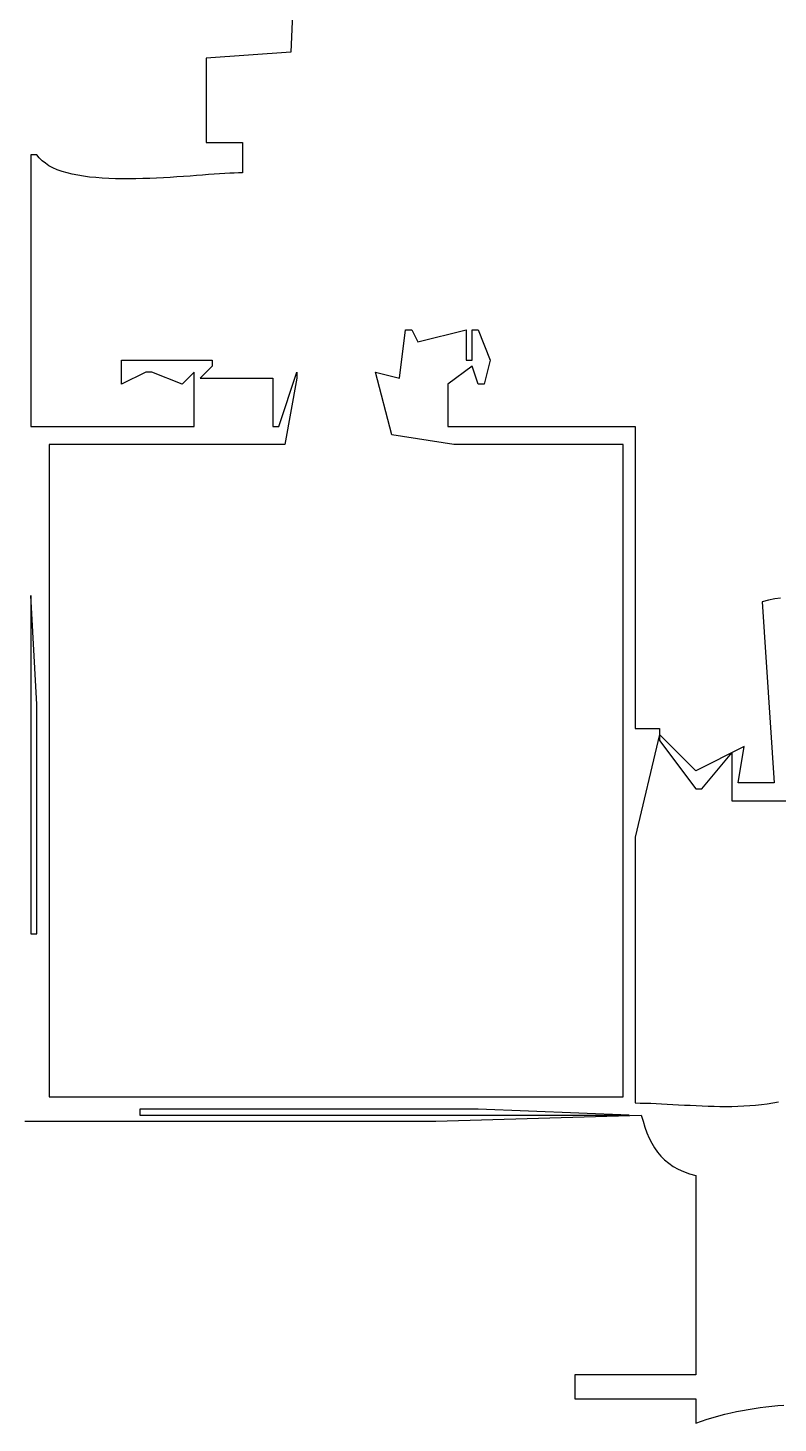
# Model space of a CAD drawing. Header units: metres. Extents: x 0 to 792, y 0 to 1224.
# Drawn here: x 277.5 to 401.6, y 218 to 449 of the extents above; entities that cross this region are included whole.
import ezdxf

# ---------------------------------------------------------------- set-up
doc = ezdxf.new("R2010")
doc.units = ezdxf.units.M

msp = doc.modelspace()

# ---------------------------------------------------------------- linework, layer by layer
for points in [[(322, 468), (321, 445), (307, 444), (307, 430), (313, 430), (313, 425), (312.358, 424.9922), (311.6557, 424.9702), (310.897, 424.9356), (310.0857, 424.8899), (309.2256, 424.8348), (308.3207, 424.7721), (307.3747, 424.7033), (306.3915, 424.6301), (305.375, 424.5541), (304.329, 424.477), (303.2573, 424.4004), (302.1638, 424.326), (301.0524, 424.2555), (299.9268, 424.1904), (298.7911, 424.1325), (297.6489, 424.0833), (296.5041, 424.0446), (295.3607, 424.0179), (294.2223, 424.005), (293.093, 424.0075), (291.9765, 424.0269), (290.8767, 424.0651), (289.7975, 424.1236), (288.7426, 424.204), (287.716, 424.3081), (286.7215, 424.4375), (285.7628, 424.5937), (284.844, 424.7786), (283.9688, 424.9937), (283.1411, 425.2406), (282.3647, 425.521), (281.6435, 425.8366), (280.9814, 426.1891), (280.3821, 426.58), (279.8495, 427.011), (279.3875, 427.4838), (279, 428), (278, 428), (278, 383), (305, 383), (305, 392), (303, 390), (298, 392), (297, 392), (293, 390), (293, 394), (308, 394), (308, 393), (306, 391), (318, 391), (318, 383), (319, 383), (322, 392), (322, 391), (320, 380), (281, 380), (281, 272), (376, 272), (376, 380), (348, 380), (337.7423, 381.6034), (335, 392), (339, 391), (340, 399), (341, 399), (342, 397), (350, 399), (350, 394), (351, 394), (351, 399), (352, 399), (354, 394), (353, 390), (352, 390), (351, 393), (347, 390), (347, 383), (378, 383), (378, 333), (382, 333), (382, 332), (378.0038, 315), (378, 271), (378.8348, 270.9936), (379.6903, 270.9755), (380.5649, 270.9474), (381.4573, 270.911), (382.3659, 270.868), (383.2893, 270.82), (384.2259, 270.7688), (385.1743, 270.7159), (386.1331, 270.6631), (387.1008, 270.6121), (388.0758, 270.5645), (389.0567, 270.522), (390.0421, 270.4863), (391.0305, 270.4591), (392.0204, 270.442), (393.0103, 270.4367), (393.9987, 270.445), (394.9842, 270.4684), (395.9654, 270.5087), (396.9406, 270.5675), (397.9086, 270.6465), (398.8677, 270.7474), (399.8165, 270.8719), (400.7535, 271.0216), (401.6774, 271.1983)], [(278, 355), (278, 299), (279, 299), (279, 337), (278, 355)], [(402.0472, 354.5741), (401.0842, 354.4654), (400.0715, 354.2743), (399, 354), (401, 324), (395, 324), (396, 330), (388, 326), (382, 332), (382, 331), (388, 323), (389, 323), (394, 329), (394, 321), (409, 321)], [(277, 268), (345, 268), (379, 269), (379.2795, 267.971), (379.5867, 266.9921), (379.9258, 266.0637), (380.301, 265.186), (380.7164, 264.3596), (381.1761, 263.5848), (381.6845, 262.862), (382.2455, 262.1917), (382.8635, 261.5741), (383.5425, 261.0098), (384.2868, 260.499), (385.1005, 260.0423), (385.9879, 259.6399), (386.9529, 259.2923), (388, 259), (388, 226), (368, 226), (368, 222), (388, 222), (388, 218), (388.9602, 218.3342), (389.9222, 218.6467), (390.8858, 218.9381), (391.8511, 219.2088), (392.8178, 219.4595), (393.7861, 219.6907), (394.7558, 219.9029), (395.7268, 220.0968), (396.6992, 220.2728), (397.6729, 220.4316), (398.6477, 220.5736), (399.6238, 220.6996), (400.6009, 220.8099), (401.5791, 220.9053), (402.5583, 220.9861)], [(296, 270), (296, 269), (377, 269), (352, 270), (296, 270)]]:
    msp.add_lwpolyline(points)

doc.saveas('drawing.dxf')
